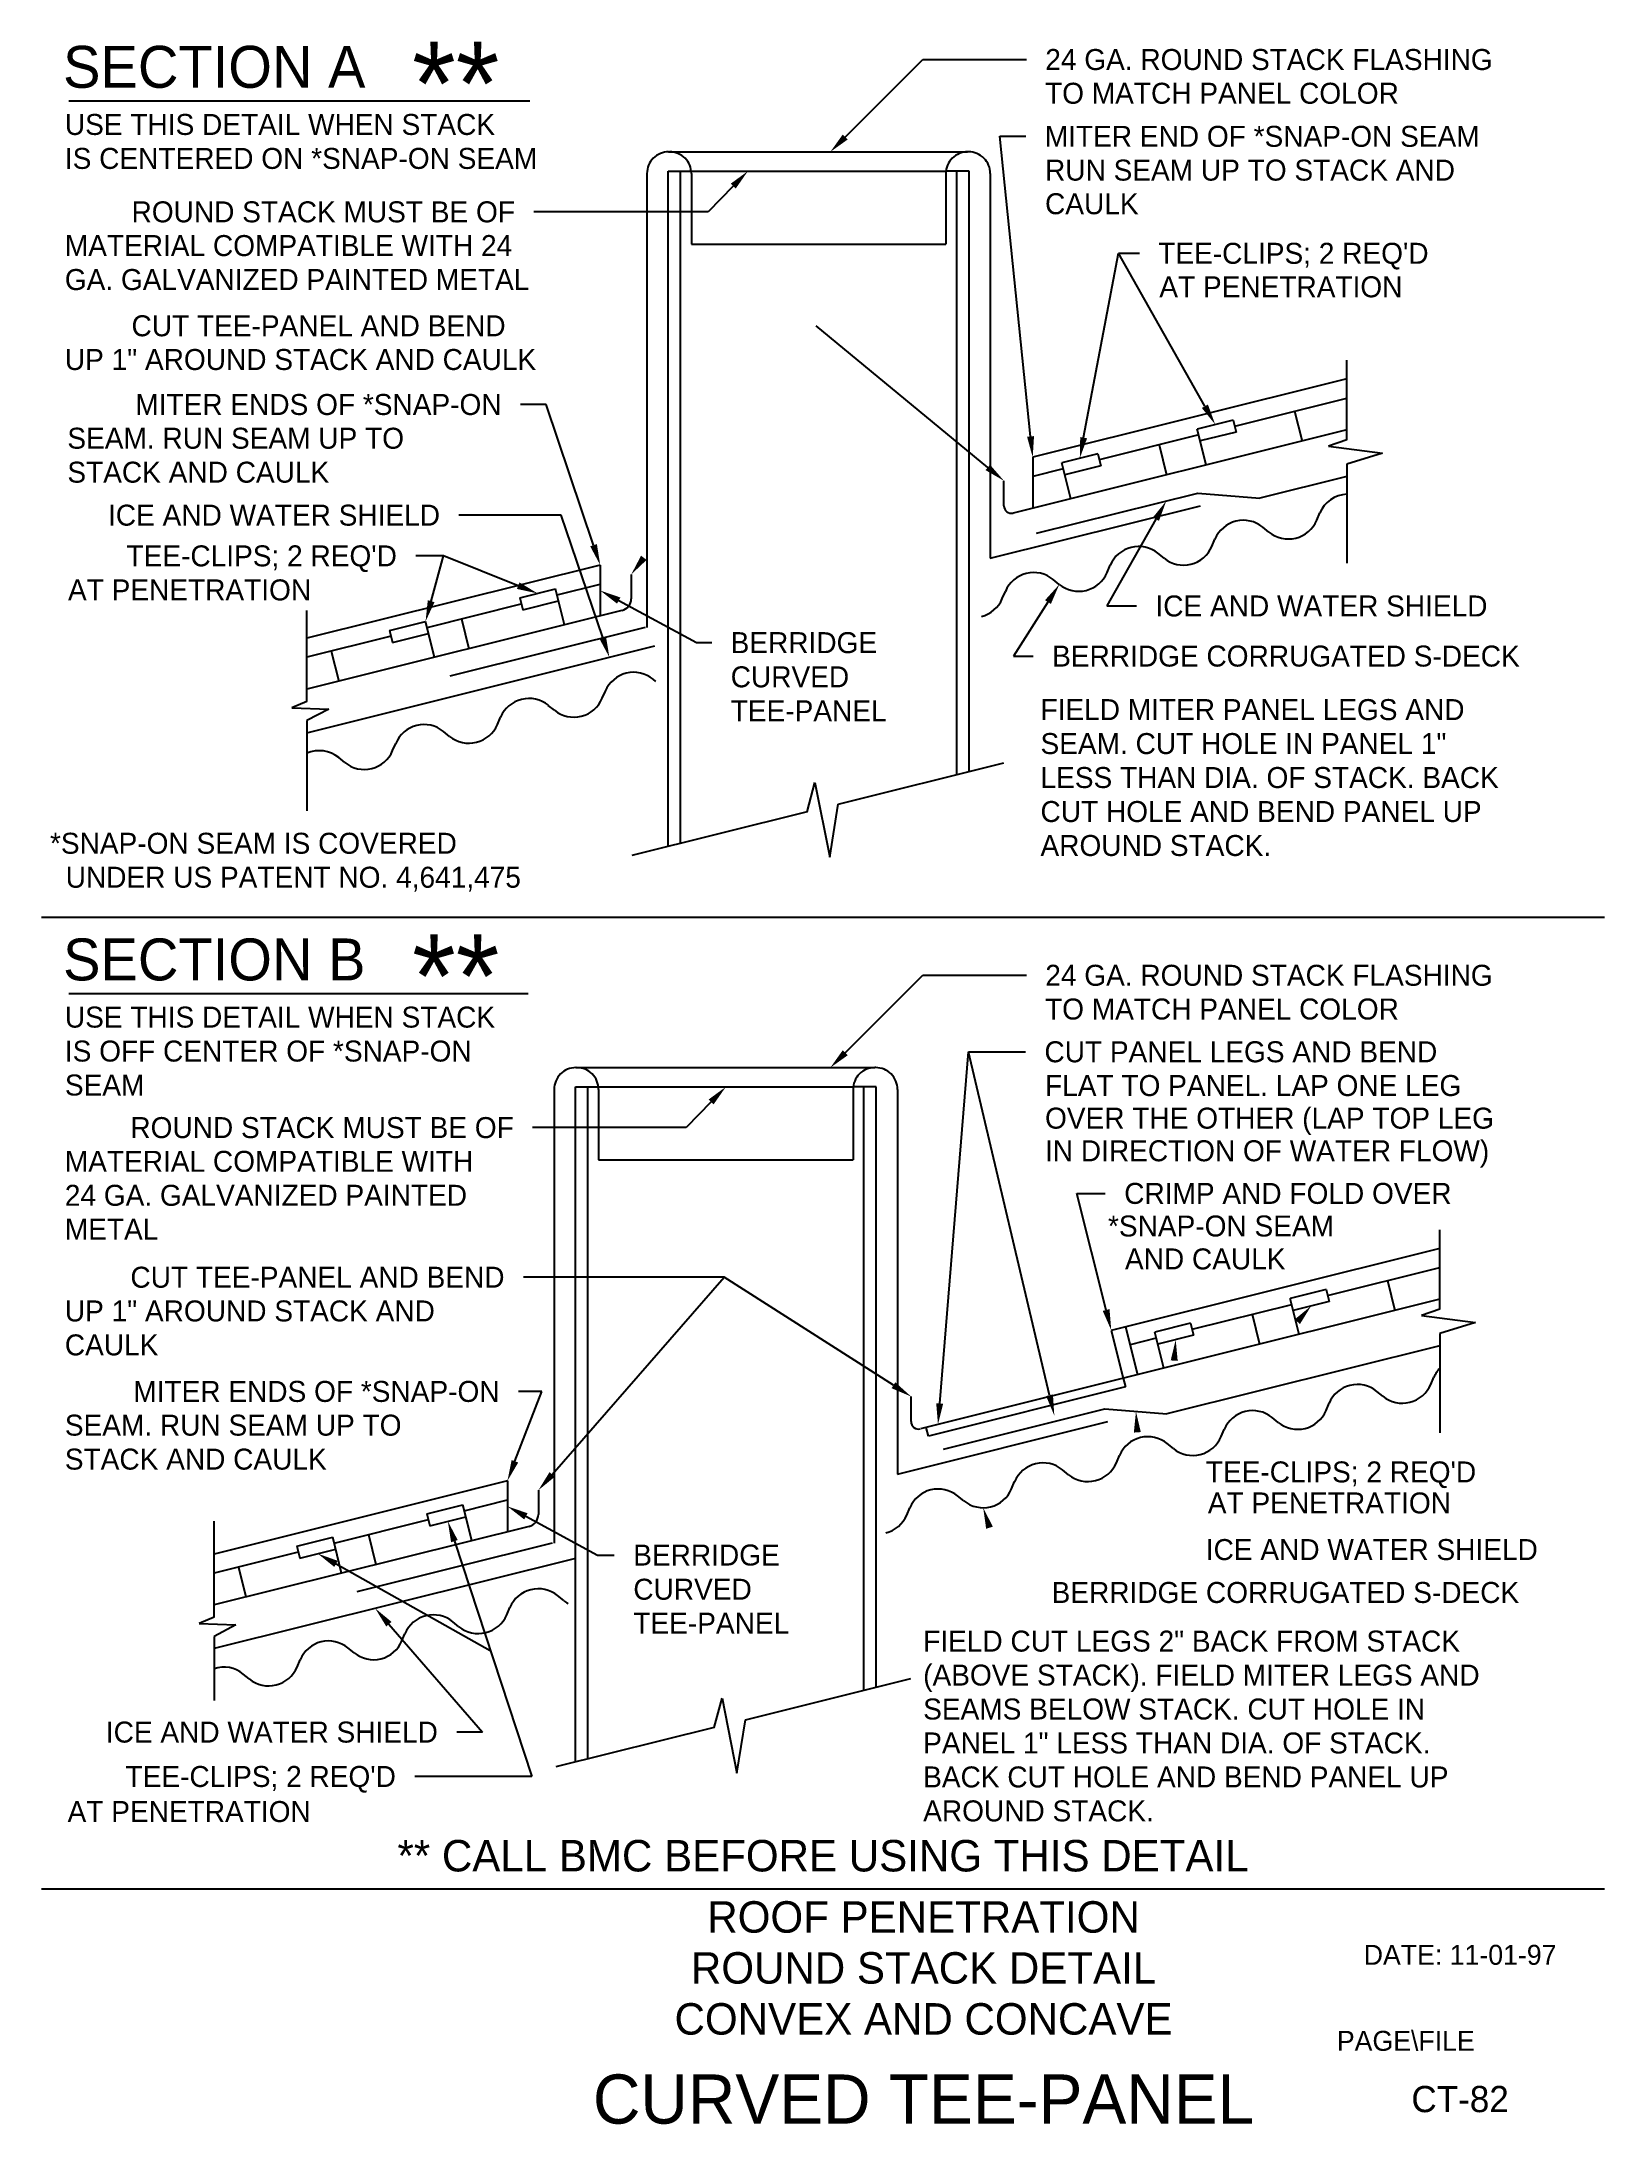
# Model space of a CAD drawing. Extents: x 2.1 to 33.7, y 1.1 to 43.3.
import ezdxf
from ezdxf.enums import TextEntityAlignment as Align

# ---------------------------------------------------------------- set-up
doc = ezdxf.new("R2010")
doc.units = 0
doc.header["$LTSCALE"] = 0.566653
doc.linetypes.add('HIDDENX2', pattern=[0])
for name, color, linetype in [('BORDER', 7, 'CONTINUOUS'), ('CMP-FLSH', 7, 'CONTINUOUS'), ('DIM-TXT', 7, 'CONTINUOUS'), ('STRCTR', 7, 'CONTINUOUS')]:
    doc.layers.add(name, color=color, linetype=linetype)

msp = doc.modelspace()

# ---------------------------------------------------------------- linework, layer by layer
at = {"layer": 'BORDER', "color": 0, "linetype": 'CONTINUOUS'}
for p, q in [((33.745, 25.531), (2.086, 25.531)), ((33.745, 5.844), (2.086, 5.844))]:
    msp.add_line(p, q, dxfattribs=at)
at = {"layer": 'CMP-FLSH', "color": 0, "linetype": 'CONTINUOUS'}
for p, q in [((14.789, 41.044), (14.809, 41.044)), ((14.809, 41.044), (20.845, 41.044)), ((20.865, 41.044), (20.845, 41.044)), ((14.349, 40.604), (14.349, 31.409)), ((21.305, 40.604), (21.305, 32.81)), ((28.528, 36.442), (22.164, 34.855)), ((28.528, 35.411), (21.769, 33.726)), ((22.164, 34.855), (22.164, 33.824)), ((21.582, 33.871), (21.582, 34.379)), ((28.528, 34.466), (26.764, 34.026)), ((21.305, 32.81), (25.566, 33.873)), ((22.241, 33.316), (25.509, 34.131)), ((25.509, 34.131), (26.764, 34.026)), ((13.403, 32.67), (7.461, 31.189)), ((13.403, 32.67), (13.403, 31.64)), ((14.03, 32.481), (14.03, 31.991)), ((13.84, 31.749), (7.461, 30.158)), ((14.312, 31.409), (10.353, 30.422)), ((7.461, 29.275), (14.51, 31.033)), ((12.909, 22.49), (12.929, 22.49)), ((12.929, 22.49), (18.964, 22.49)), ((18.984, 22.49), (18.964, 22.49)), ((12.469, 22.05), (12.469, 12.856)), ((12.899, 22.099), (13.366, 22.099)), ((18.993, 22.099), (18.527, 22.099)), ((19.424, 22.05), (19.424, 14.257)), ((30.411, 18.827), (23.756, 17.167)), ((30.411, 17.796), (19.888, 15.172)), ((23.756, 17.167), (23.998, 16.197)), ((24.047, 17.24), (24.289, 16.27)), ((30.411, 16.851), (24.884, 15.473)), ((23.998, 16.197), (24.041, 16.022)), ((19.701, 15.318), (19.701, 15.826)), ((24.041, 16.022), (20.05, 15.026)), ((19.424, 14.257), (23.685, 15.319)), ((20.05, 15.026), (20.006, 15.202)), ((20.36, 14.763), (23.628, 15.577)), ((23.628, 15.577), (24.884, 15.473)), ((11.522, 14.117), (5.581, 12.636)), ((11.522, 14.117), (11.522, 13.087)), ((12.149, 13.928), (12.149, 13.438)), ((11.96, 13.196), (5.581, 11.605)), ((12.432, 12.856), (8.473, 11.869)), ((12.899, 12.547), (5.581, 10.722))]:
    msp.add_line(p, q, dxfattribs=at)
at = {"layer": 'CMP-FLSH', "color": 0, "linetype": 'HIDDENX2'}
for p, q in [((15.249, 40.604), (15.249, 39.173)), ((20.405, 40.604), (20.405, 39.173)), ((15.249, 39.173), (20.405, 39.173)), ((26.256, 35.489), (28.528, 36.055)), ((26.226, 35.61), (25.498, 35.428)), ((26.226, 35.61), (26.286, 35.367)), ((27.469, 35.791), (27.62, 35.185)), ((25.528, 35.307), (23.512, 34.804)), ((24.725, 35.107), (24.876, 34.5)), ((25.68, 34.701), (25.498, 35.428)), ((26.286, 35.367), (25.559, 35.186)), ((22.784, 34.623), (22.164, 34.468)), ((23.482, 34.926), (22.754, 34.744)), ((22.935, 34.017), (22.754, 34.744)), ((23.542, 34.683), (22.814, 34.502)), ((23.482, 34.926), (23.542, 34.683)), ((11.772, 32.006), (12.499, 32.187)), ((12.681, 31.46), (12.499, 32.187)), ((12.53, 32.066), (13.403, 32.284)), ((9.894, 31.409), (11.802, 31.885)), ((11.772, 32.006), (11.832, 31.763)), ((11.832, 31.763), (12.56, 31.945)), ((9.166, 31.228), (7.461, 30.803)), ((9.136, 31.349), (9.864, 31.53)), ((9.136, 31.349), (9.196, 31.106)), ((9.196, 31.106), (9.924, 31.288)), ((10.045, 30.803), (9.864, 31.53)), ((10.589, 31.582), (10.74, 30.976)), ((7.953, 30.925), (8.105, 30.319)), ((13.369, 22.05), (13.369, 20.62)), ((18.524, 22.05), (18.524, 20.62)), ((13.369, 20.62), (18.524, 20.62)), ((28.138, 17.874), (30.411, 18.44)), ((29.351, 18.176), (29.503, 17.57)), ((28.108, 17.995), (27.38, 17.814)), ((27.562, 17.086), (27.38, 17.814)), ((28.169, 17.752), (27.441, 17.571)), ((28.108, 17.995), (28.169, 17.752)), ((25.364, 17.311), (24.636, 17.129)), ((25.364, 17.311), (25.424, 17.068)), ((25.394, 17.189), (27.411, 17.692)), ((26.607, 17.492), (26.758, 16.885)), ((24.666, 17.008), (24.138, 16.876)), ((24.818, 16.402), (24.636, 17.129)), ((25.424, 17.068), (24.697, 16.887)), ((9.891, 13.453), (10.619, 13.634)), ((10.8, 12.907), (10.619, 13.634)), ((10.649, 13.513), (11.522, 13.731)), ((8.013, 12.856), (9.921, 13.332)), ((9.891, 13.453), (9.951, 13.21)), ((9.951, 13.21), (10.679, 13.392)), ((7.285, 12.674), (5.581, 12.249)), ((7.255, 12.796), (7.983, 12.977)), ((7.255, 12.796), (7.316, 12.553)), ((7.316, 12.553), (8.043, 12.735)), ((8.164, 12.249), (7.983, 12.977)), ((8.708, 13.029), (8.859, 12.423)), ((6.073, 12.372), (6.224, 11.766))]:
    msp.add_line(p, q, dxfattribs=at)
at = {"layer": 'CMP-FLSH', "color": 0, "linetype": 'CONTINUOUS'}
for centre, radius, start, end in [((14.789, 40.604), 0.44, 89.9998, 180.0001), ((20.865, 40.604), 0.44, 359.9997, 90.0003), ((21.732, 33.871), 0.15, 179.9994, 284.0011), ((13.78, 31.991), 0.25, 283.9995, 0.0001), ((12.909, 22.05), 0.44, 89.9998, 180.0001), ((18.984, 22.05), 0.44, 359.9997, 90.0003), ((19.851, 15.318), 0.15, 179.9998, 283.9999), ((11.899, 13.438), 0.25, 284.0003, 359.9997)]:
    msp.add_arc(centre, radius, start, end, dxfattribs=at)
at = {"layer": 'CMP-FLSH', "color": 0, "linetype": 'HIDDENX2'}
for centre, start, end in [((14.809, 40.604), 359.9999, 90.0002), ((20.845, 40.604), 89.9997, 180.0003), ((12.929, 22.05), 359.9999, 90.0002), ((18.964, 22.05), 89.9997, 180.0003)]:
    msp.add_arc(centre, 0.44, start, end, dxfattribs=at)
at = {"layer": 'DIM-TXT', "color": 0, "linetype": 'CONTINUOUS'}
for p, q in [((18.366, 41.344), (19.94, 42.914)), ((19.94, 42.914), (22.036, 42.914)), ((2.637, 42.074), (11.976, 42.074)), ((22.121, 35.278), (21.496, 41.358)), ((21.496, 41.358), (22.027, 41.358)), ((16.096, 40.348), (15.588, 39.828)), ((15.588, 39.828), (12.057, 39.828)), ((23.196, 35.253), (23.9, 38.988)), ((25.653, 35.889), (23.9, 38.988)), ((23.9, 38.988), (24.325, 38.988)), ((21.255, 34.65), (17.78, 37.52)), ((12.308, 35.925), (11.787, 35.925)), ((13.268, 33.073), (12.308, 35.925)), ((12.613, 33.683), (10.54, 33.683)), ((13.452, 31.205), (12.613, 33.683)), ((24.66, 33.601), (23.665, 31.843)), ((26.949, 33.339), (26.826, 33.439)), ((27.918, 33.581), (27.98, 33.727)), ((25.795, 33.051), (25.857, 33.198)), ((10.23, 32.858), (9.665, 32.858)), ((9.977, 31.94), (10.23, 32.858)), ((11.741, 32.254), (10.23, 32.858)), ((23.671, 32.522), (23.734, 32.668)), ((24.826, 32.81), (24.702, 32.91)), ((21.548, 31.992), (21.61, 32.139)), ((22.703, 32.28), (22.579, 32.381)), ((13.777, 31.953), (15.351, 31.1)), ((22.473, 31.923), (21.772, 30.828)), ((23.665, 31.843), (24.268, 31.843)), ((15.351, 31.1), (15.662, 31.1)), ((21.772, 30.828), (22.175, 30.828)), ((13.444, 29.972), (13.506, 30.118)), ((14.532, 30.313), (14.475, 30.36)), ((11.32, 29.442), (11.382, 29.589)), ((12.475, 29.73), (12.351, 29.83)), ((10.352, 29.201), (10.228, 29.301)), ((8.228, 28.671), (8.105, 28.772)), ((9.197, 28.913), (9.259, 29.059)), ((18.366, 22.791), (19.94, 24.361)), ((19.94, 24.361), (22.036, 24.361)), ((2.637, 23.99), (11.941, 23.99)), ((20.28, 15.685), (20.861, 22.811)), ((22.505, 15.853), (20.861, 22.811)), ((20.861, 22.811), (22.02, 22.811)), ((15.649, 21.795), (15.141, 21.275)), ((15.141, 21.275), (12.033, 21.275)), ((23.652, 17.579), (23.055, 19.942)), ((23.055, 19.942), (23.635, 19.942)), ((15.913, 18.244), (11.846, 18.244)), ((12.428, 14.248), (15.913, 18.244)), ((19.343, 16.055), (15.913, 18.244)), ((30.229, 16.073), (30.291, 16.219)), ((11.674, 14.514), (12.217, 15.93)), ((12.217, 15.93), (11.746, 15.93)), ((28.106, 15.543), (28.168, 15.69)), ((29.26, 15.831), (29.137, 15.931)), ((27.137, 15.302), (27.013, 15.402)), ((25.014, 14.772), (24.89, 14.872)), ((25.983, 15.014), (26.045, 15.16)), ((23.859, 14.484), (23.921, 14.631)), ((21.736, 13.955), (21.798, 14.102)), ((22.89, 14.243), (22.767, 14.343)), ((19.613, 13.426), (19.675, 13.572)), ((20.767, 13.713), (20.643, 13.814)), ((11.896, 13.4), (13.345, 12.615)), ((10.448, 12.897), (12.016, 8.129)), ((8.05, 12.436), (11.176, 10.683)), ((13.345, 12.615), (13.688, 12.615)), ((11.508, 11.405), (11.57, 11.551)), ((12.663, 11.693), (12.539, 11.793)), ((9.122, 11.214), (11.015, 9.028)), ((9.385, 10.876), (9.447, 11.022)), ((10.539, 11.163), (10.416, 11.264)), ((8.416, 10.634), (8.292, 10.734)), ((6.293, 10.105), (6.169, 10.205)), ((7.261, 10.346), (7.324, 10.493)), ((11.015, 9.028), (10.496, 9.028)), ((12.016, 8.129), (9.645, 8.129))]:
    msp.add_line(p, q, dxfattribs=at)
for centre, start, end in [((28.556, 33.483), 92.4921, 157.0081), ((26.432, 32.954), 50.9918, 157.0081), ((27.343, 33.825), 230.9918, 337.0081), ((24.309, 32.424), 50.9918, 157.0081), ((25.219, 33.295), 230.9918, 337.0081), ((22.186, 31.895), 50.9918, 157.0081), ((23.096, 32.766), 230.9918, 337.0081), ((20.973, 32.237), 284, 337.0081), ((14.081, 29.874), 50.9918, 157.0081), ((11.958, 29.345), 50.9918, 157.0081), ((12.868, 30.216), 230.9918, 337.0081), ((9.835, 28.815), 50.9918, 157.0081), ((10.745, 29.687), 230.9918, 337.0081), ((7.711, 28.286), 50.9918, 113.565), ((8.622, 29.157), 230.9918, 337.0081), ((28.743, 15.446), 50.9918, 157.0081), ((29.654, 16.317), 230.9918, 337.0081), ((30.867, 15.975), 136.8321, 157.0081), ((26.62, 14.916), 50.9918, 157.0081), ((27.531, 15.787), 230.9918, 337.0081), ((24.497, 14.387), 50.9918, 157.0081), ((25.407, 15.258), 230.9918, 337.0081), ((22.373, 13.857), 50.9918, 157.0081), ((23.284, 14.729), 230.9918, 337.0081), ((20.25, 13.328), 50.9918, 157.0081), ((21.161, 14.199), 230.9918, 337.0081), ((19.037, 13.67), 284, 337.0081), ((12.146, 11.307), 50.9918, 157.0081), ((10.022, 10.778), 50.9918, 157.0081), ((10.933, 11.649), 230.9918, 337.0081), ((13.056, 12.178), 230.9918, 240.8923), ((7.899, 10.249), 50.9918, 157.0081), ((8.809, 11.12), 230.9918, 337.0081), ((5.776, 9.719), 50.9918, 108.1865), ((6.686, 10.59), 230.9918, 337.0081)]:
    msp.add_arc(centre, 0.625, start, end, dxfattribs=at)
for points in [[(18.416, 41.294), (18.315, 41.394), (18.065, 41.044)], [(16.046, 40.398), (16.147, 40.299), (16.393, 40.652)], [(25.714, 35.924), (25.591, 35.854), (25.862, 35.519)], [(22.191, 35.285), (22.05, 35.27), (22.164, 34.855)], [(23.266, 35.24), (23.127, 35.266), (23.118, 34.835)], [(21.3, 34.704), (21.209, 34.595), (21.582, 34.379)], [(24.599, 33.636), (24.722, 33.567), (24.87, 33.971)], [(13.335, 33.096), (13.2, 33.051), (13.403, 32.67)], [(14.343, 32.777), (14.23, 32.862), (14.03, 32.481)], [(11.767, 32.32), (11.714, 32.189), (12.135, 32.097)], [(13.743, 31.89), (13.811, 32.015), (13.403, 32.155)], [(22.414, 31.961), (22.533, 31.884), (22.703, 32.28)], [(10.045, 31.921), (9.909, 31.959), (9.864, 31.53)], [(13.519, 31.228), (13.385, 31.183), (13.588, 30.803)], [(18.416, 22.74), (18.315, 22.841), (18.065, 22.49)], [(15.599, 21.845), (15.7, 21.746), (15.946, 22.099)], [(23.72, 17.597), (23.583, 17.562), (23.756, 17.167)], [(19.381, 16.114), (19.305, 15.995), (19.701, 15.826)], [(20.35, 15.679), (20.209, 15.691), (20.245, 15.262)], [(22.574, 15.869), (22.436, 15.837), (22.602, 15.439)], [(11.741, 14.489), (11.608, 14.539), (11.522, 14.117)], [(12.482, 14.201), (12.375, 14.294), (12.149, 13.928)], [(11.862, 13.337), (11.93, 13.462), (11.522, 13.602)], [(10.381, 12.875), (10.515, 12.919), (10.315, 13.301)], [(8.016, 12.374), (8.085, 12.498), (7.68, 12.644)], [(9.068, 11.168), (9.175, 11.261), (8.843, 11.535)]]:
    msp.add_solid(points, dxfattribs=at)
at = {"layer": 'DIM-TXT', "color": 0, "linetype": 'CONTINUOUS', "extrusion": (0, 0, -1)}
for points in [[(-27.472, 17.388), (-27.805, 17.662), (-27.579, 17.295)], [(-24.96, 16.558), (-25.061, 16.977), (-25.101, 16.549)], [(-24.213, 15.096), (-24.256, 15.525), (-24.354, 15.106)], [(-21.221, 13.147), (-21.161, 13.574), (-21.356, 13.19)]]:
    msp.add_solid(points, dxfattribs=at)
at = {"layer": 'STRCTR', "color": 0, "linetype": 'CONTINUOUS'}
for p, q in [((14.78, 26.973), (14.78, 40.652)), ((14.78, 40.652), (15.249, 40.652)), ((15.03, 27.035), (15.03, 40.652)), ((15.247, 40.652), (20.408, 40.652)), ((20.874, 40.652), (20.405, 40.652)), ((20.624, 28.43), (20.624, 40.652)), ((20.874, 28.492), (20.874, 40.652)), ((28.528, 35.209), (28.528, 36.821)), ((28.528, 35.209), (28.155, 35.082)), ((28.155, 35.082), (29.254, 34.939)), ((29.254, 34.939), (28.528, 34.718)), ((28.528, 34.718), (28.528, 34.12)), ((28.528, 34.12), (28.528, 33.476)), ((28.528, 33.476), (28.528, 32.708)), ((7.461, 29.91), (7.461, 31.751)), ((7.461, 29.91), (7.158, 29.78)), ((7.158, 29.78), (7.903, 29.754)), ((7.903, 29.754), (7.461, 29.52)), ((7.461, 29.52), (7.461, 28.868)), ((7.461, 28.868), (7.461, 28.224)), ((18.223, 27.831), (21.576, 28.667)), ((7.461, 28.224), (7.461, 27.696)), ((17.593, 27.674), (17.751, 28.266)), ((17.751, 28.266), (18.052, 26.753)), ((17.593, 27.674), (14.04, 26.788)), ((18.052, 26.753), (18.223, 27.831)), ((12.899, 8.419), (12.899, 22.099)), ((13.149, 8.482), (13.149, 22.099)), ((13.366, 22.099), (18.527, 22.099)), ((18.743, 9.876), (18.743, 22.099)), ((18.993, 9.939), (18.993, 22.099)), ((30.411, 17.594), (30.411, 19.206)), ((30.411, 17.594), (30.038, 17.467)), ((30.038, 17.467), (31.136, 17.324)), ((31.136, 17.324), (30.411, 17.103)), ((30.411, 17.103), (30.411, 16.505)), ((30.411, 16.505), (30.411, 15.861)), ((30.411, 15.861), (30.411, 15.093)), ((5.581, 11.356), (5.581, 13.303)), ((5.581, 11.356), (5.277, 11.226)), ((5.277, 11.226), (6.022, 11.2)), ((6.022, 11.2), (5.581, 10.966)), ((5.581, 10.966), (5.581, 10.315)), ((5.581, 10.315), (5.581, 9.67)), ((15.712, 9.121), (15.87, 9.713)), ((15.87, 9.713), (16.171, 8.199)), ((16.343, 9.278), (19.695, 10.114)), ((15.712, 9.121), (12.505, 8.321)), ((16.171, 8.199), (16.343, 9.278))]:
    msp.add_line(p, q, dxfattribs=at)

# ---------------------------------------------------------------- texts
at = {"layer": 'BORDER', "color": 0, "linetype": 'CONTINUOUS'}
for s, height, p in [('DATE: 11-01-97', 0.40418, (30.823, 4.516)), ('CURVED TEE-PANEL', 0.99609, (19.953, 1.594)), ('CT-82', 0.5312, (30.823, 1.594))]:
    msp.add_text(s, height=height, dxfattribs=at).set_placement(p, align=Align.MIDDLE)
msp.add_text('PAGE\\FILE', height=0.4042, dxfattribs=at).set_placement((28.326, 2.571))
at = {"layer": 'DIM-TXT', "color": 0, "linetype": 'CONTINUOUS'}
for s, height, p in [('SECTION A', 0.85, (2.52, 42.341)), ('**', 1.7, (9.591, 41.576)), ('TO MATCH PANEL COLOR', 0.425, (22.414, 42.018)), ('USE THIS DETAIL WHEN STACK', 0.425, (2.557, 41.386)), ('IS CENTERED ON *SNAP-ON SEAM', 0.425, (2.557, 40.698)), ('RUN SEAM UP TO STACK AND', 0.425, (22.414, 40.461)), ('CAULK', 0.425, (22.414, 39.78)), ('MATERIAL COMPATIBLE WITH 24', 0.425, (2.556, 38.932)), ('GA. GALVANIZED PAINTED METAL', 0.425, (2.556, 38.244)), ('AT PENETRATION', 0.425, (24.729, 38.097)), ('UP 1" AROUND STACK AND CAULK', 0.425, (2.556, 36.624)), ('SEAM. RUN SEAM UP TO', 0.425, (2.607, 35.029)), ('STACK AND CAULK', 0.425, (2.607, 34.341)), ('AT PENETRATION', 0.425, (2.62, 31.956)), ('CURVED', 0.425, (16.046, 30.195)), ('FIELD MITER PANEL LEGS AND', 0.425, (22.322, 29.531)), ('TEE-PANEL', 0.425, (16.046, 29.507)), ('SEAM. CUT HOLE IN PANEL 1"', 0.425, (22.322, 28.843)), ('LESS THAN DIA. OF STACK. BACK', 0.425, (22.322, 28.155)), ('CUT HOLE AND BEND PANEL UP', 0.425, (22.322, 27.466)), ('*SNAP-ON SEAM IS COVERED', 0.425, (2.255, 26.823)), ('AROUND STACK.', 0.425, (22.322, 26.778)), ('UNDER US PATENT NO. 4,641,475', 0.425, (2.573, 26.135)), ('SECTION B', 0.85, (2.52, 24.257)), ('**', 1.7, (9.591, 23.492)), ('USE THIS DETAIL WHEN STACK', 0.425, (2.557, 23.301)), ('TO MATCH PANEL COLOR', 0.425, (22.414, 23.465)), ('IS OFF CENTER OF *SNAP-ON', 0.425, (2.557, 22.613)), ('SEAM', 0.425, (2.557, 21.925)), ('FLAT TO PANEL. LAP ONE LEG', 0.425, (22.414, 21.915)), ('OVER THE OTHER (LAP TOP LEG', 0.425, (22.414, 21.254)), ('MATERIAL COMPATIBLE WITH', 0.425, (2.556, 20.379)), ('IN DIRECTION OF WATER FLOW)', 0.425, (22.414, 20.593)), ('24 GA. GALVANIZED PAINTED', 0.425, (2.556, 19.691)), ('METAL', 0.425, (2.556, 19.003)), ('*SNAP-ON SEAM', 0.425, (23.689, 19.069)), ('AND CAULK', 0.425, (24.033, 18.402)), ('UP 1" AROUND STACK AND', 0.425, (2.556, 17.348)), ('CAULK', 0.425, (2.556, 16.66)), ('SEAM. RUN SEAM UP TO', 0.425, (2.556, 15.034)), ('STACK AND CAULK', 0.425, (2.556, 14.346)), ('AT PENETRATION', 0.425, (25.712, 13.458)), ('CURVED', 0.425, (14.073, 11.71)), ('TEE-PANEL', 0.425, (14.073, 11.022)), ('FIELD CUT LEGS 2" BACK FROM STACK', 0.425, (19.945, 10.659)), ('(ABOVE STACK). FIELD MITER LEGS AND', 0.425, (19.945, 9.971)), ('SEAMS BELOW STACK. CUT HOLE IN', 0.425, (19.945, 9.283)), ('PANEL 1" LESS THAN DIA. OF STACK.', 0.425, (19.945, 8.595)), ('BACK CUT HOLE AND BEND PANEL UP', 0.425, (19.945, 7.907)), ('AT PENETRATION', 0.425, (2.612, 7.206)), ('AROUND STACK.', 0.425, (19.945, 7.219))]:
    msp.add_text(s, height=height, dxfattribs=at).set_placement(p)
for s, p in [('24 GA. ROUND STACK FLASHING', (22.419, 42.914)), ('MITER END OF *SNAP-ON SEAM', (22.409, 41.358)), ('24 GA. ROUND STACK FLASHING', (22.419, 24.361))]:
    msp.add_text(s, height=0.425, rotation=360, dxfattribs=at).set_placement(p, align=Align.MIDDLE_LEFT)
for s, p in [('ROUND STACK MUST BE OF', (11.675, 39.828)), ('CUT TEE-PANEL AND BEND', (11.486, 37.52)), ('MITER ENDS OF *SNAP-ON', (11.404, 35.925)), ('ICE AND WATER SHIELD', (10.157, 33.683)), ("TEE-CLIPS; 2 REQ'D", (9.283, 32.858)), ('ROUND STACK MUST BE OF', (11.651, 21.275)), ('CUT TEE-PANEL AND BEND', (11.464, 18.244)), ('MITER ENDS OF *SNAP-ON', (11.363, 15.93)), ('ICE AND WATER SHIELD', (10.113, 9.028)), ("TEE-CLIPS; 2 REQ'D", (9.263, 8.129))]:
    msp.add_text(s, height=0.425, dxfattribs=at).set_placement(p, align=Align.MIDDLE_RIGHT)
for s, p in [("TEE-CLIPS; 2 REQ'D", (24.707, 38.988)), ('ICE AND WATER SHIELD', (24.651, 31.843)), ('BERRIDGE', (16.044, 31.1)), ('BERRIDGE CORRUGATED S-DECK', (22.558, 30.828)), ('CUT PANEL LEGS AND BEND', (22.402, 22.811)), ('CRIMP AND FOLD OVER', (24.018, 19.942)), ("TEE-CLIPS; 2 REQ'D", (25.671, 14.299)), ('BERRIDGE', (14.071, 12.615)), ('ICE AND WATER SHIELD', (25.671, 12.726)), ('BERRIDGE CORRUGATED S-DECK', (22.547, 11.857))]:
    msp.add_text(s, height=0.425, dxfattribs=at).set_placement(p, align=Align.MIDDLE_LEFT)
for s, p in [('** CALL BMC BEFORE USING THIS DETAIL', (17.916, 6.205)), ('ROOF PENETRATION', (19.953, 4.964)), ('ROUND STACK DETAIL', (19.953, 3.932)), ('CONVEX AND CONCAVE', (19.953, 2.899))]:
    msp.add_text(s, height=0.6375, dxfattribs=at).set_placement(p, align=Align.CENTER)

doc.saveas('drawing.dxf')
